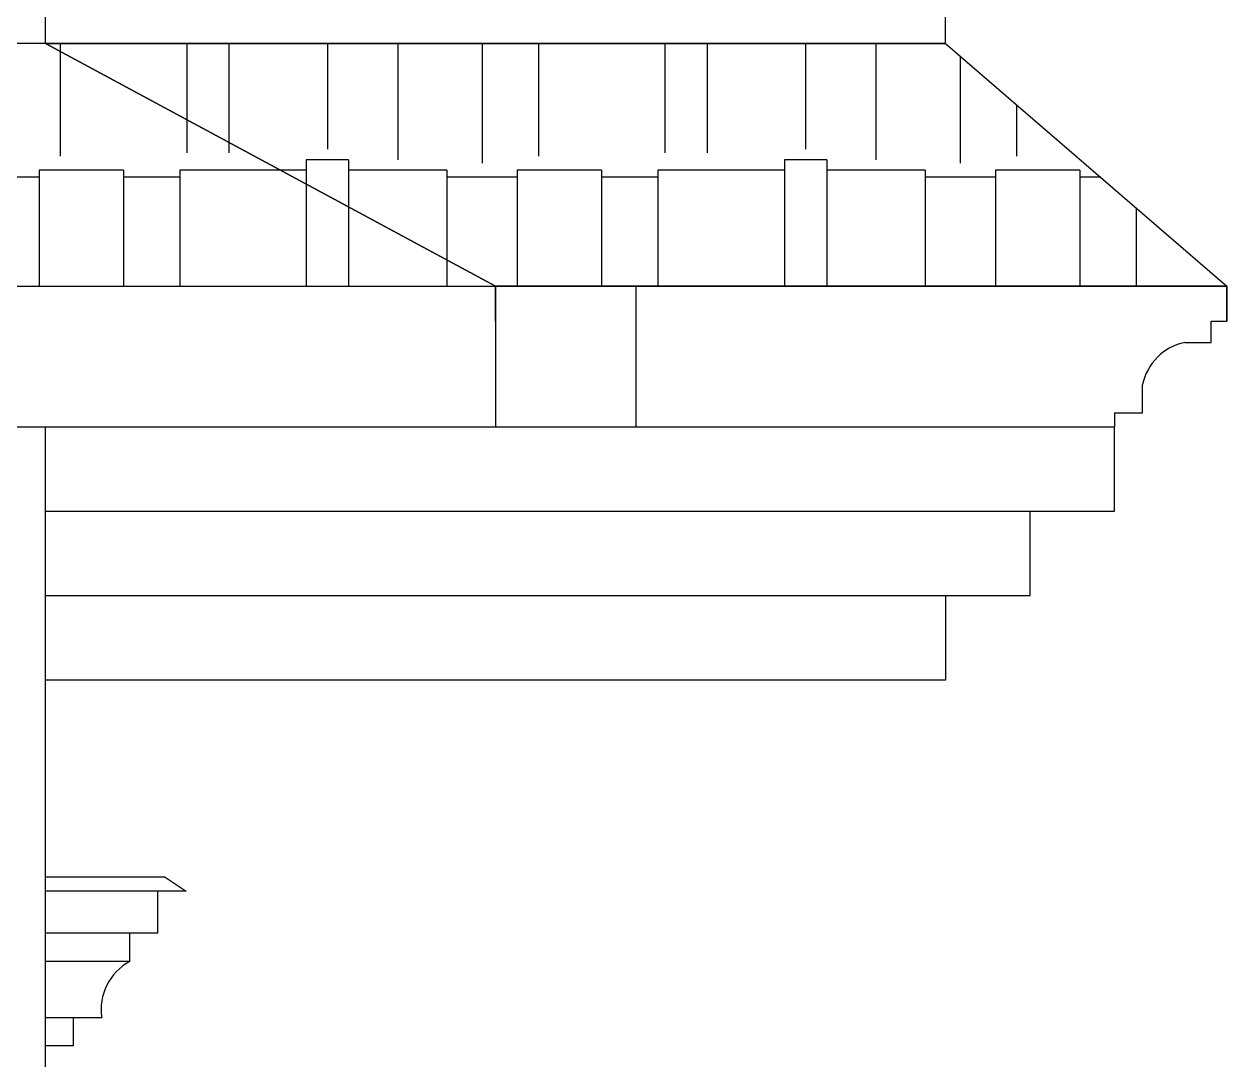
# Model space of a CAD drawing. Header units: inches. Extents: x 1397 to 20304, y -27267 to -746.
# Drawn here: x 14225.47 to 14268.23, y -24016.26 to -23979.45 of the extents above; entities that cross this region are included whole.
import ezdxf

# ---------------------------------------------------------------- set-up
doc = ezdxf.new("R2010")
doc.units = ezdxf.units.IN
doc.header["$LTSCALE"] = 17
doc.header["$MEASUREMENT"] = 0
doc.layers.add('25 BOT BAR', color=12, linetype='Continuous', lineweight=25)
pattern_1 = [(180, (0, -2672.648), (-12.75, -6), [3, -2.5, 3.5, -1.5, 4.5, -2]), (180, (-3, -2672.898), (-12.75, -6), [2.5, -9.5, 2, -3]), (180, (-9, -2672.273), (-12.75, -6), [1.5, -15.5]), (270, (0, -2672.6483), (4.25, -6), [5.75, -18.25]), (270, (-3, -2672.6483), (4.25, -6), [5.625, -18.375]), (270, (-5.5, -2672.6483), (4.25, -6), [5.25, -18.75]), (270, (-9, -2672.2733), (4.25, -6), [5.75, -18.25]), (270, (-10.5, -2672.2733), (4.25, -6), [5.75, -18.25]), (270, (-15, -2672.6483), (4.25, -6), [5.5, -18.5])]

msp = doc.modelspace()

# ---------------------------------------------------------------- hatches: boundary and pattern name
at = {"layer": '25 BOT BAR'}
h = msp.add_hatch(dxfattribs=at)
h.set_pattern_fill('AR-RSHKE', color=8, scale=0.5, angle=180)
h.set_pattern_definition(pattern_1)
h.paths.add_polyline_path([(14226.234, -23980.134), (14186.095, -23980.134), (14186.095, -23988.759), (14242.234, -23988.759)])
h = msp.add_hatch(dxfattribs=at)
h.set_pattern_fill('AR-RSHKE', color=8, scale=0.5, angle=180)
h.set_pattern_definition(pattern_1)
h.paths.add_polyline_path([(14258.234, -23980.134), (14226.234, -23980.134), (14242.234, -23988.759), (14268.234, -23988.759)])

# ---------------------------------------------------------------- linework, layer by layer
for p, q in [((14226.234, -23980.134), (14226.234, -23881.759)), ((14258.234, -23980.134), (14258.234, -23890.759)), ((14258.234, -23980.134), (14186.095, -23980.134)), ((14226.234, -23980.134), (14242.234, -23988.759)), ((14258.234, -23980.134), (14268.234, -23988.759)), ((14186.095, -23988.759), (14226.234, -23988.759)), ((14226.234, -23988.759), (14268.234, -23988.759)), ((14242.234, -23990.01), (14242.234, -23988.759)), ((14242.234, -23988.759), (14242.234, -23993.759)), ((14247.234, -23993.759), (14247.234, -23988.759)), ((14268.234, -23990.01), (14268.234, -23988.759)), ((14268.234, -23988.759), (14268.234, -23990.01)), ((14267.675, -23990.759), (14267.675, -23990.01)), ((14267.675, -23990.01), (14268.234, -23990.01)), ((14266.734, -23990.759), (14267.675, -23990.759)), ((14265.234, -23992.76), (14265.234, -23992.26)), ((14265.234, -23993.26), (14265.234, -23992.76)), ((14264.234, -23993.26), (14264.234, -23993.759)), ((14264.234, -23993.26), (14265.234, -23993.26)), ((14186.095, -23993.759), (14264.234, -23993.759)), ((14226.234, -24100.759), (14226.234, -23993.759)), ((14264.234, -23996.759), (14264.234, -23993.759)), ((14226.234, -23996.759), (14264.234, -23996.759)), ((14261.234, -23999.759), (14261.234, -23996.759)), ((14226.234, -23999.759), (14261.234, -23999.759)), ((14258.234, -23999.759), (14258.234, -24002.759)), ((14258.234, -24002.759), (14226.234, -24002.759)), ((14230.484, -24009.759), (14226.234, -24009.759)), ((14230.484, -24009.759), (14231.234, -24010.259)), ((14231.234, -24010.259), (14226.234, -24010.259)), ((14230.234, -24011.759), (14230.234, -24010.259)), ((14230.234, -24011.759), (14226.234, -24011.759)), ((14229.234, -24012.759), (14229.234, -24011.759)), ((14229.234, -24012.759), (14226.234, -24012.759)), ((14228.234, -24014.759), (14226.234, -24014.759)), ((14227.234, -24015.759), (14227.234, -24014.759)), ((14227.234, -24015.759), (14226.234, -24015.759))]:
    msp.add_line(p, q, dxfattribs=at)
for points in [[(14186.095, -23980.134), (14186.095, -23988.759), (14242.234, -23988.759), (14226.234, -23980.134), (14186.095, -23980.134)], [(14226.234, -23980.134), (14258.234, -23980.134), (14268.234, -23988.759), (14242.234, -23988.759), (14226.234, -23980.134)]]:
    msp.add_lwpolyline(points, dxfattribs=at)
for centre, radius, start, end in [((14267.13, -23992.656), 1.937, 101.7959, 168.2044), ((14230.146, -24014.466), 1.935, 118.1362, 188.7337)]:
    msp.add_arc(centre, radius, start, end, dxfattribs=at)

doc.saveas('drawing.dxf')
